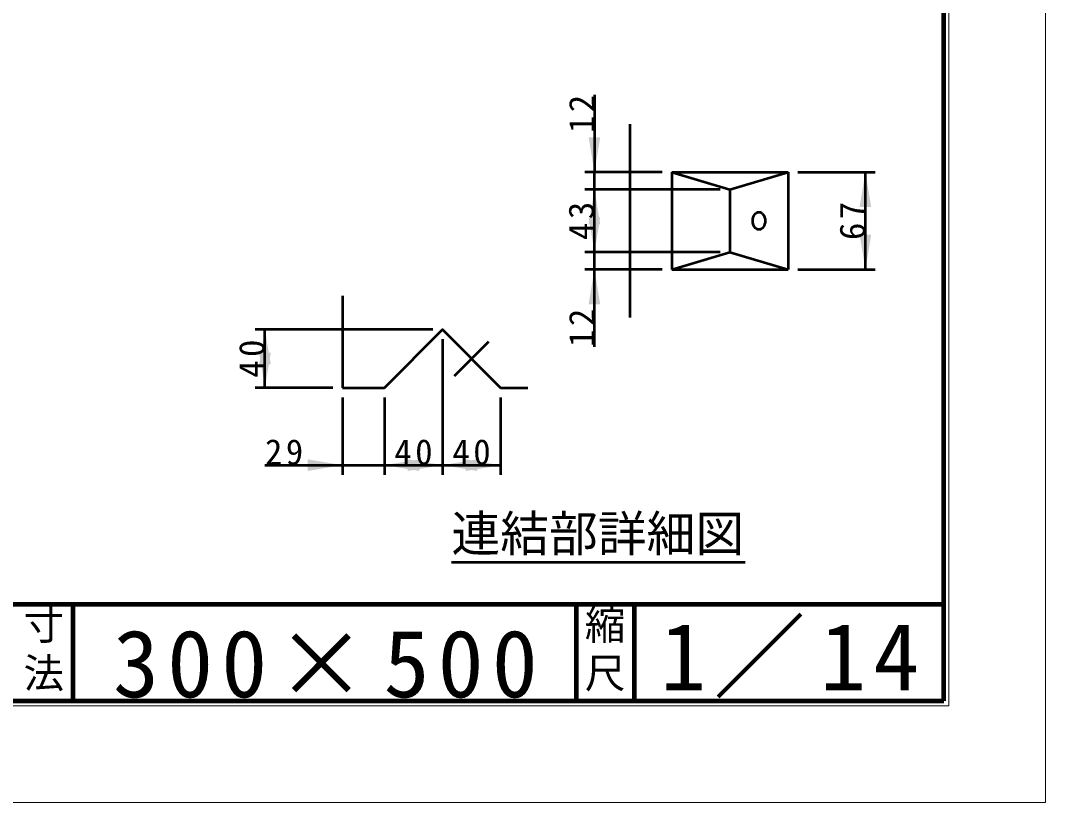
# Model space of a CAD drawing. Units: millimetres, scale not verified, with parts at other scales. Extents: x -2102 to 2102, y -1485 to 1485.
# Drawn here: x 1043 to 2102, y -1485 to -677 of the extents above; entities that cross this region are included whole.
import ezdxf
from ezdxf.enums import TextEntityAlignment as Align

# ---------------------------------------------------------------- set-up
doc = ezdxf.new("R2010")
doc.units = ezdxf.units.MM
doc.header["$LTSCALE"] = 5
doc.linetypes.add('LONG_DASHED_DOTTED', pattern=[15.25, 12, -1.5, 0.25, -1.5])
doc.layers.add('0-0_V-nasSTD', color=7, linetype='Continuous', lineweight=35)
doc.layers.add('0-1_0', color=7, linetype='Continuous', lineweight=50)
doc.styles.add('ＭＳ ゴシック', font='')
doc.styles.get('ＭＳ ゴシック').set_extended_font_data('MS Gothic')

msp = doc.modelspace()

# ---------------------------------------------------------------- linework, layer by layer
at = {"layer": '0-0_V-nasSTD', "lineweight": 100}
for p, q in [((1097.5, -1280), (1097.5, -1380)), ((1617.5, -1280), (1617.5, -1380)), ((1677.5, -1280), (1677.5, -1380)), ((-1997.5, -1380), (1997.5, -1380))]:
    msp.add_line(p, q, dxfattribs=at)
at = {"layer": '0-0_V-nasSTD', "lineweight": 18}
for points in [[(-2102.5, -1485), (-2102.5, 1485), (2102.5, 1485), (2102.5, -1485)], [(-2002.5, -1385), (-2002.5, 1385), (2002.5, 1385), (2002.5, -1385)]]:
    msp.add_lwpolyline(points, close=True, dxfattribs=at)
at = {"layer": '0-0_V-nasSTD', "lineweight": 100}
msp.add_lwpolyline([(1997.5, -1380), (1997.5, 1380), (-1997.5, 1380)], dxfattribs=at)
at = {"layer": '0-0_V-nasSTD'}
for points in [[(1630.444, -797.998), (1636.444, -833.998), (1642.444, -797.998)], [(1910.444, -869.998), (1916.444, -833.998), (1922.444, -869.998)], [(1630.444, -887.998), (1636.444, -851.998), (1642.444, -887.998)], [(1630.444, -880.498), (1636.444, -916.498), (1642.444, -880.498)], [(1910.444, -898.498), (1916.444, -934.498), (1922.444, -898.498)], [(1630.444, -970.498), (1636.444, -934.498), (1642.444, -970.498)], [(1290.025, -1032.571), (1296.025, -996.571), (1302.025, -1032.571)], [(1290.025, -1020.571), (1296.025, -1056.571), (1302.025, -1020.571)], [(1340.025, -1142.571), (1340.025, -1130.571), (1376.025, -1136.571)], [(1419.525, -1136.571), (1455.525, -1142.571), (1455.525, -1130.571)], [(1443.525, -1142.571), (1443.525, -1130.571), (1479.525, -1136.571)], [(1479.525, -1136.571), (1515.525, -1142.571), (1515.525, -1130.571)], [(1503.525, -1142.571), (1503.525, -1130.571), (1539.525, -1136.571)]]:
    msp.add_solid(points, dxfattribs=at)
at = {"layer": '0-1_0'}
for p, q in [((1636.444, -753.998), (1636.444, -833.998)), ((1672.944, -784.248), (1672.944, -984.248)), ((1706.444, -833.998), (1626.444, -833.998)), ((1636.444, -851.998), (1636.444, -833.998)), ((1716.444, -833.998), (1716.444, -934.498)), ((1716.444, -833.998), (1836.444, -833.998)), ((1836.444, -833.998), (1836.444, -934.498)), ((1846.444, -833.998), (1926.444, -833.998)), ((1916.444, -934.498), (1916.444, -833.998)), ((1766.444, -851.998), (1626.444, -851.998)), ((1636.444, -916.498), (1636.444, -851.998)), ((1776.444, -851.998), (1776.444, -916.498)), ((1766.444, -916.498), (1626.444, -916.498)), ((1636.444, -934.498), (1636.444, -916.498)), ((1706.444, -934.498), (1626.444, -934.498)), ((1636.444, -1014.498), (1636.444, -934.498)), ((1716.444, -934.498), (1836.444, -934.498)), ((1846.444, -934.498), (1926.444, -934.498)), ((1376.025, -961.571), (1376.025, -1056.571)), ((1469.525, -996.571), (1286.025, -996.571)), ((1296.025, -1056.571), (1296.025, -996.571)), ((1479.525, -1006.571), (1479.525, -1146.571)), ((1366.025, -1056.571), (1286.025, -1056.571)), ((1376.025, -1056.571), (1419.525, -1056.571)), ((1539.525, -1056.571), (1567.525, -1056.571)), ((1376.025, -1066.571), (1376.025, -1146.571)), ((1419.525, -1066.571), (1419.525, -1146.571)), ((1539.525, -1066.571), (1539.525, -1146.571)), ((1296.025, -1136.571), (1376.025, -1136.571)), ((1376.025, -1136.571), (1419.525, -1136.571)), ((1488.687, -1236.814), (1792.095, -1236.814))]:
    msp.add_line(p, q, dxfattribs=at)
at = {"layer": '0-1_0', "linetype": 'LONG_DASHED_DOTTED'}
msp.add_line((1491.847, -1044.248), (1527.203, -1008.893), dxfattribs=at)
at = {"layer": '0-1_0', "lineweight": 100}
msp.add_line((-1997.5, -1280), (1997.5, -1280), dxfattribs=at)
at = {"layer": '0-1_0'}
for points in [[(1716.444, -833.998), (1776.444, -851.998), (1836.444, -833.998)], [(1716.444, -934.498), (1776.444, -916.498), (1836.444, -934.498)], [(1419.525, -1056.571), (1479.525, -996.571), (1539.525, -1056.571)], [(1419.525, -1136.571), (1479.525, -1136.571), (1539.525, -1136.571)]]:
    msp.add_lwpolyline(points, dxfattribs=at)
msp.add_ellipse((1806.444, -884.248), major_axis=(0, 9), ratio=0.707107, dxfattribs=at)

# ---------------------------------------------------------------- texts
at = {"layer": '0-0_V-nasSTD', "style": 'ＭＳ ゴシック'}
for s, height, p in [('連結部詳細図', 36.95, (1488.687, -1236.814)), ('縮', 30.79, (1626.482, -1326.001)), ('寸', 30.79, (1046.482, -1326.001)), ('法', 30.79, (1046.476, -1375.99)), ('尺', 30.79, (1626.476, -1375.99))]:
    msp.add_text(s, height=height, dxfattribs=at).set_placement(p, align=Align.BOTTOM_LEFT)
at = {"layer": '0-0_V-nasSTD', "char_height": 26.39, "attachment_point": 7, "rotation": 90, "style": 'ＭＳ ゴシック'}
for s, insert in [('\\T1.2;12', (1636.444, -793.598)), ('\\T1.2;43', (1636.444, -904.048)), ('\\T1.2;67', (1916.444, -904.048)), ('\\T1.2;12', (1636.444, -1014.498)), ('\\T1.2;40', (1296.025, -1046.371))]:
    msp.add_mtext(s, dxfattribs=dict(at, insert=insert))
at = {"layer": '0-0_V-nasSTD', "attachment_point": 7, "style": 'ＭＳ ゴシック'}
for s, insert, char_height in [('\\T1.2;29', (1296.025, -1136.571), 26.39), ('\\T1.2;40', (1429.725, -1136.571), 26.39), ('\\T1.2;40', (1489.725, -1136.571), 26.39), ('\\T1.16;1／14', (1704.533, -1377.418), 69.65), ('\\T1.18;300×500', (1139.081, -1377.492), 69.65)]:
    msp.add_mtext(s, dxfattribs=dict(at, insert=insert, char_height=char_height))

doc.saveas('drawing.dxf')
